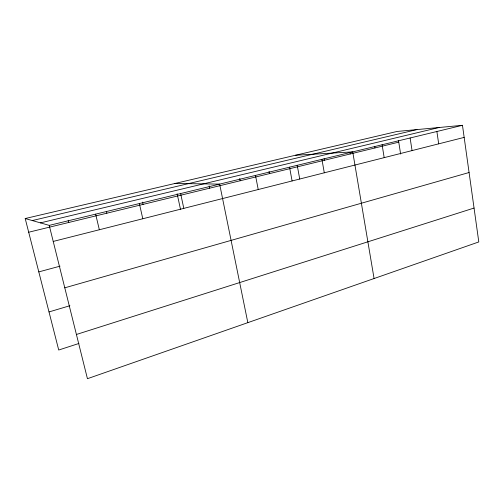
<?xml version="1.0" encoding="UTF-8"?>
<svg xmlns="http://www.w3.org/2000/svg" width="504" height="504" viewBox="0 0 504 504"><rect width="100%" height="100%" fill="white"/><g stroke="black" fill="none" stroke-linecap="round" stroke-linejoin="round"><path stroke-width="0.76" d="M78.926 343.47L58.722 350.022L25.2 218.534L397.089 131.456L462.47 125.301L478.8 241.939L87.438 378.699L49.222 225.382L25.2 218.534M76.413 334.48L474.056 208.051M49.014 311.938L69.892 305.72M64.783 287.822L469.079 172.513M38.808 271.895L60.033 266.162M53.222 241.429L464.165 137.397M28.69 232.224L398.765 142.16M49.222 225.382L462.47 125.301M40.415 222.875L439.116 127.499M32.294 220.557L416.959 129.585M295.382 155.27L352.731 151.88L374.075 278.536M174.932 183.475L219.637 184.111L247.836 322.648M68.223 220.242L68.764 222.472M95.64 214.143L99.338 229.755M106.514 211.749L106.854 213.205M142.588 202.123L143.092 204.385M139.369 203.553L142.79 218.755M180.634 193.561L183.803 208.373M177.143 193.769L180.558 209.651M209.129 185.9L209.607 188.194M239.74 178.504L240.188 180.753M255.496 175.43L258.231 189.529M269.035 171.423L269.451 173.628M289.548 167.183L292.093 180.955M297.209 165.268L299.729 179.046M324.11 158.754L324.374 160.266M321.917 159.34L324.293 172.803M349.921 152.504L350.173 153.985M374.711 146.5L374.951 147.956M382.101 144.768L384.174 157.645M398.525 140.629L400.63 154.06M410.117 137.983L412.058 150.589M436.88 131.5L438.694 143.848"/></g></svg>
